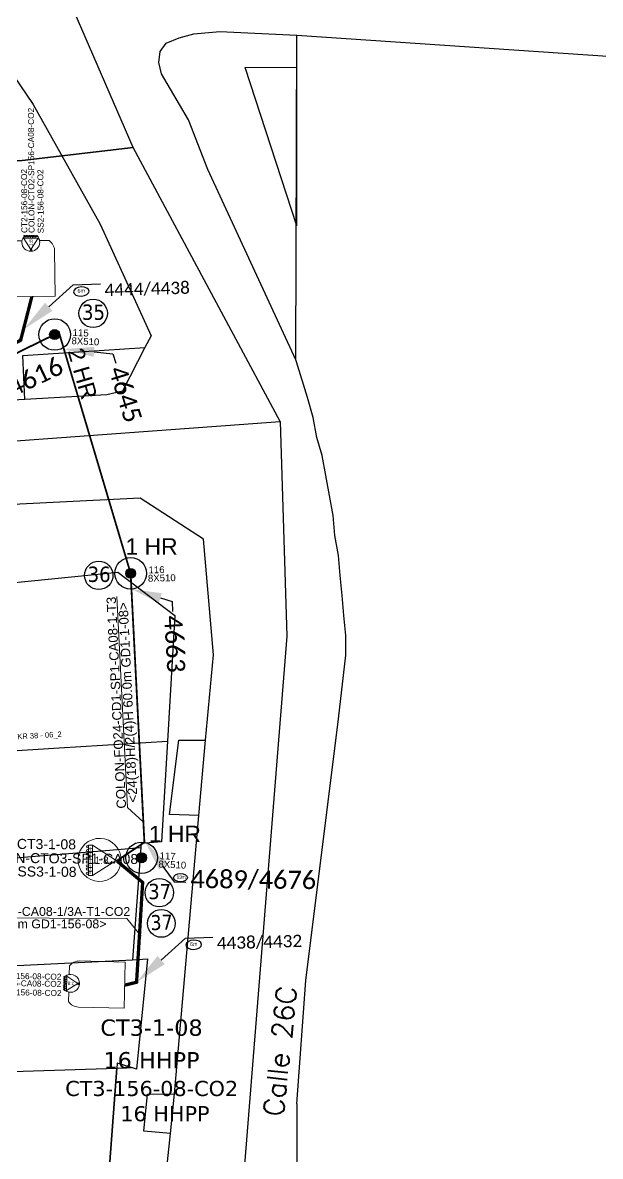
# Model space of a CAD drawing. Header units: millimetres. Extents: x -76.52126 to -76.51707, y 3.41842 to 3.42185.
# Drawn here: x -76.518787 to -76.518501, y 3.419719 to 3.420281 of the extents above; entities that cross this region are included whole.
import ezdxf
from ezdxf import colors
from ezdxf.entities.mleader import LeaderData, LeaderLine
from ezdxf.enums import TextEntityAlignment as Align
from ezdxf.math import Vec2, Vec3

# ---------------------------------------------------------------- set-up
doc = ezdxf.new("R2010")
doc.units = ezdxf.units.MM
doc.linetypes.add('DASHED', pattern=[0.75, 0.5, -0.25])
for name, color, linetype in [('ABSCISA 24H', 3, 'Continuous'), ('ABSCISA 24H - COUBICADO', 3, 'Continuous'), ('CARTOGRAFIA', 252, 'Continuous'), ('COBERTURA CTO', 30, 'Continuous'), ('COBERTURA CTO - COUBICADO', 30, 'Continuous'), ('HERRAJERIA', 30, 'Continuous'), ('PLACAS ZONA ABIERTA', 8, 'Continuous'), ('POSTE EMCALI ENERGIA', 7, 'Continuous'), ('PUNTO CARTERA', 7, 'Continuous'), ('PUNTO CARTERA - COUBICADO', 60, 'Continuous'), ('RESERVA F.O 24', 3, 'Continuous'), ('RESERVA F.O 24 - COUBICADO', 3, 'Continuous'), ('TEXCALLES', 7, 'Continuous')]:
    doc.layers.add(name, color=color, linetype=linetype)
for name, color, linetype, lineweight in [('CB 24 H AER', 3, 'DASHED', 60), ('CB 24 H AER - COUBICADO', 3, 'DASHED', 0), ('CTO POSTE', 10, 'Continuous', 0), ('CTO POSTE - COUBICADO', 10, 'Continuous', 0), ('MARQUILLA F.O 24', 3, 'Continuous', 0), ('MARQUILLA F.O 24 - COUBICADO', 3, 'Continuous', 0)]:
    doc.layers.add(name, color=color, linetype=linetype, lineweight=lineweight)
doc.styles.add('Arial', font='arial.ttf')
doc.styles.add('BOOK', font='BKANT.TTF')
doc.styles.add('Legend', font='calibri.ttf')
doc.styles.add('ROMANS', font='romans.shx', dxfattribs={"height": 1.6})
doc.styles.get("Standard").update_dxf_attribs({"font": 'arial.ttf'})
doc.styles.add('style2', font='verdana.ttf', dxfattribs={"height": 0.1})
doc.styles.add('TAHOMA', font='tahoma.ttf')
doc.styles.add('TXT CTO Y SS', font='arial.ttf', dxfattribs={"height": 0.5})

# ---------------------------------------------------------------- blocks, each defined once
blk = doc.blocks.new('MARQUILLA 24')
at = {"layer": 'MARQUILLA F.O 24', "style": 'Arial'}
for tag, oblique, p in [('IDENTIFICACIONCABLEFIBRA', 8.300879983380582e-09, (-0.1815160179795968, 0.4101931208408545)), ('CAPACIDADFIBRA', 1.383453351877506e-09, (-0.2074468646844706, -0.5398237440824574))]:
    blk.add_attdef(tag, text='', height=0.7, dxfattribs=dict(at, oblique=oblique)).set_placement(p, align=Align.MIDDLE)
blk = doc.blocks.new('PUNTO CARTERA')
blk.add_circle((-5.020778246489499e-07, 5.015703301580743e-07), 1.85590673389413e-05)
at = {"style": 'TAHOMA'}
blk.add_attdef('11', (-1.506643124571383e-05, -8.025511332387936e-06), '', height=2e-05, dxfattribs=at)
blk = doc.blocks.new('POSTE EMCALI ENERGIA')
h = blk.add_hatch(color=0)
h.dxf.hatch_style = 1
edge = h.paths.add_edge_path()
edge.add_arc((0, 0), 0.4317225846467996, 0, 360)
at = {"color": 0}
for radius in [1.37560418800724, 0.4317225846467996]:
    blk.add_circle((0, 0), radius, dxfattribs=at)
for tag, p in [('NODO', (1.750531847689672, -1.245275313217235)), ('CONSEC', (1.750531847689672, -2.745275313217235))]:
    blk.add_attdef(tag, p, '', height=1, dxfattribs=at)
blk = doc.blocks.new('*U28')
at = {"layer": 'CTO POSTE', "lineweight": 0}
h = blk.add_hatch(color=256, dxfattribs=at)
h.dxf.hatch_style = 1
edge = h.paths.add_edge_path()
edge.add_arc((0.8194243900310156, 0.2957694650177002), 0.05471359921872897, 180.124249969341, 540.124249969341, ccw=False)
edge = h.paths.add_edge_path()
edge.add_arc((0.8198398724975458, 0.1041770275826627), 0.05471359921872897, 180.124249969341, 540.124249969341, ccw=False)
edge = h.paths.add_edge_path()
edge.add_arc((0.8202266033817929, -0.0741571229849699), 0.05471359921872897, 180.124249969341, 540.124249969341, ccw=False)
edge = h.paths.add_edge_path()
edge.add_arc((0.8206545738328583, -0.2715081750155997), 0.05471359921872897, 180.124249969341, 540.124249969341, ccw=False)
edge = h.paths.add_edge_path()
edge.add_arc((0.8210814376386719, -0.468348917037107), 0.05471359921872897, 180.124249969341, 540.124249969341, ccw=False)
edge = h.paths.add_edge_path()
edge.add_arc((0.8214892341435696, -0.6563971083447933), 0.05471359921872897, 180.124249969341, 540.124249969341, ccw=False)
edge = h.paths.add_edge_path()
edge.add_arc((0.8218392519580107, -0.8178016719947068), 0.05471359921872897, 180.124249969341, 540.124249969341, ccw=False)
edge = h.paths.add_edge_path()
edge.add_arc((0.8222942754195603, -1.027627744359636), 0.05471359921872897, 180.124249969341, 540.124249969341, ccw=False)
h = blk.add_hatch(color=1, dxfattribs=at)
h.dxf.hatch_style = 1
edge = h.paths.add_edge_path()
edge.add_arc((2.313488400370398, -0.383803837667278), 0.05194566183112925, 180.124249969341, 540.124249969341, ccw=False)
at = {"layer": 'CTO POSTE', "color": 1, "lineweight": 0}
for p, q in [((1.07416124486875, 0.3747210545708043), (0.8739785246081113, 0.3742869434363335)), ((0.8739785246081113, 0.3742869434363335), (0.8772624966671227, -1.140059056553115)), ((0.8743200223138197, 0.2168112781892745), (0.8739785246081113, 0.3742869434363335)), ((1.074502742574458, 0.2172453893237417), (0.8743200223138197, 0.2168112781892745)), ((1.074936538430348, 0.01720805423882361), (0.8747538181697094, 0.01677394310435287)), ((2.264124711128434, -0.3798749818062159), (1.07416124486875, 0.3747210545708043)), ((1.077445216927761, -1.139624945418647), (1.07416124486875, 0.3747210545708043)), ((1.075342645446741, -0.1700610591370421), (0.8751599251861024, -0.1704951702715093)), ((1.075730293741422, -0.3488182574032465), (0.8755475734807834, -0.3492523685377137)), ((1.076145629361717, -0.540342979278291), (0.8759629091010785, -0.540777090412758)), ((2.264124711128434, -0.3798749818062159), (1.077445216927761, -1.139624945418647)), ((1.076570196613716, -0.736124705869569), (0.8763874763530775, -0.736558817004036)), ((1.0769670735123, -0.9191375126349557), (0.8767843532516617, -0.9195716237694227)), ((0.8772624966671227, -1.140059056553115), (1.077445216927761, -1.139624945418647))]:
    blk.add_line(p, q, dxfattribs=at)
for centre in [(0.8194358028951645, 0.295430460572382), (0.8198512853616822, 0.1038380231428867), (0.8202380162459408, -0.0744961274302881), (0.8206659866969823, -0.2718471794498334), (0.8210928505027959, -0.4686879214713407), (0.8215006470076944, -0.656736112779027), (0.8218506648221471, -0.8181406764344827), (0.8223056882836852, -1.02796674879387)]:
    blk.add_circle(centre, 0.05471359921872897, dxfattribs=at)
at = {"layer": 'CTO POSTE', "color": 2, "lineweight": 0, "true_color": 0xf1eb1f}
blk.add_ellipse((1.428732229114385, -0.3551335129265336), major_axis=(-0.572424804231445, 0.9095449614430965), ratio=0.9999999690973763, start_param=4.159629210123316, end_param=10.4428145173029, dxfattribs=at)
at = {"layer": 'CTO POSTE', "lineweight": 0, "attachment_point": 3, "rotation": 0.12424996934098545}
for s, width, heights, insert, char_height in [('\\pxsm0.95;1\\P2\\P3\\P4\\P5\\P6\\P7\\P8', 12.01395749957801, [52.35627762601921], (1.004586661191316, 0.3555203752303114), 0.1174596764261007), ('1:8', 8.215003159624752, [0], (1.882044491956596, -0.195374858175393), 0.3585048917005609)]:
    blk.add_mtext_dynamic_manual_height_columns(s, width=width, gutter_width=4.760265510852324, heights=heights, dxfattribs=dict(at, insert=insert, char_height=char_height))
at = {"layer": 'CTO POSTE', "lineweight": 0, "style": 'TXT CTO Y SS'}
for tag, p in [('CTONAME', (-2.704724795317747, 0.15883039644394)), ('OSPCTONAME', (-4.758238945851474, -0.5457411603159432)), ('SSNAME', (-2.665239241926998, -1.215425124960918))]:
    blk.add_attdef(tag, p, '', height=0.5, dxfattribs=at)
blk = doc.blocks.new('RESERVA 24')
at = {"layer": 'RESERVA F.O 24', "color": 3, "linetype": 'ByBlock', "lineweight": 30}
blk.add_ellipse((0, 0), major_axis=(1.155851281713483, 0.0003712607545550343), ratio=0.5873088644412812, dxfattribs=at)
at = {"layer": 'RESERVA F.O 24', "lineweight": 0, "style": 'BOOK'}
blk.add_attdef('RESERVA', (1.280572414631024, 0.8326158835552633), '', height=0.5725093120969081, rotation=0.03902316826273409, dxfattribs=at)
blk = doc.blocks.new('CTO POSTE 8 - COUBICABLE')
at = {"layer": 'CTO POSTE - COUBICADO', "lineweight": 0}
h = blk.add_hatch(color=1, dxfattribs=at)
h.dxf.hatch_style = 1
edge = h.paths.add_edge_path()
edge.add_arc((-8.158717557664204, 73.49492617518627), 0.6260126671839604, 89.87575003065902, 449.8757500306591)
edge = h.paths.add_edge_path()
edge.add_arc((-5.966588096547639, 73.49017237922453), 0.6260126671839604, 89.87575003065902, 449.8757500306591)
edge = h.paths.add_edge_path()
edge.add_arc((-3.926155026143533, 73.48574754818037), 0.6260126671839604, 89.87575003065902, 449.8757500306591)
edge = h.paths.add_edge_path()
edge.add_arc((-1.668137637090695, 73.48085086933861), 0.6260126671839604, 89.87575003065902, 449.8757500306591)
edge = h.paths.add_edge_path()
edge.add_arc((0.5840409744923818, 73.47596685232566), 0.6260126671839604, 89.87575003065902, 449.8757500306591)
edge = h.paths.add_edge_path()
edge.add_arc((2.735618488688488, 73.47130099627975), 0.6260126671839604, 89.87575003065902, 449.8757500306591)
edge = h.paths.add_edge_path()
edge.add_arc((4.582349517695548, 73.46729622253406), 0.6260126671839604, 89.87575003065902, 449.8757500306591)
edge = h.paths.add_edge_path()
edge.add_arc((6.983101452897245, 73.46209001320312), 0.6260126671839604, 89.87575003065902, 449.8757500306591)
at = {"layer": 'CTO POSTE - COUBICADO', "color": 1, "lineweight": 0}
for p, q in [((-9.06205230186606, 70.5803217586581), (-9.0570853636018, 72.87073804316606)), ((-0.4282449098391226, 56.96520204433182), (-9.06205230186606, 70.5803217586581)), ((8.264531802080455, 70.5427477708945), (-9.06205230186606, 70.5803217586581)), ((-9.0570853636018, 72.87073804316606), (8.26949874033744, 72.83316405539881)), ((-7.255307329891366, 72.86683075333713), (-9.0570853636018, 72.87073804316606)), ((-7.260274268148351, 70.57641446883281), (-7.255307329891366, 72.86683075333713)), ((-4.97152142678533, 70.57145113787556), (-4.966554488528345, 72.86186742237987)), ((-2.828857832733775, 70.56680461232827), (-2.82389089447679, 72.85722089683622)), ((-0.7835844077926595, 70.56236928461658), (-0.7786174695356749, 72.8527855691209)), ((-0.4282449098391226, 56.96520204433182), (8.264531802080455, 70.5427477708945)), ((1.407770277051895, 70.55761716881534), (1.41273721530888, 72.84803345331966)), ((3.6478320276874, 70.55275942811204), (3.652798965944385, 72.84317571262)), ((5.741796543414239, 70.54821851014276), (5.746763481671223, 72.83863479465072)), ((8.26949874033744, 72.83316405539881), (8.264531802080455, 70.5427477708945))]:
    blk.add_line(p, q, dxfattribs=at)
at = {"layer": 'CTO POSTE - COUBICADO', "color": 7}
for points in [[(-9.495094876823714, 71.77974271307176, 0.1505749831499368), (-11.37213292370143, 65.68815879815156, 0.9999999999999999), (10.2740273603049, 65.68815879815156, 0.1369944687090537), (8.70836981440516, 71.29522493271725, 0.1369944687090537)], [(10.094596321258, 67.65075848565175), (21.64616028400633, 67.65075848565175, -0.2348145947978391), (28.04693996674177, 55.47953645577581), (28.04693996674177, 55.47953645577581), (28.04693996674177, 0), (-28.04693996674905, 0), (-28.04693996674905, 55.47953645577581), (-28.04693996674905, 55.47953645577581, -0.2348145947978391), (-21.6461602840136, 67.65075848565175), (-11.19270188465453, 67.65075848565175)], [(0.2045518100858317, 57.95358891829892), (0.2045518100858317, 56.41536051625008, -0.9999999999999999), (-0.9912768725043861, 56.41536051625008), (-0.9912768725043861, 57.85307772033048)]]:
    blk.add_lwpolyline(points, format="xyb", dxfattribs=at)
blk.add_lwpolyline([(0.2045518100858317, 57.08384907217624), (0.2045518100858317, 56.41536051625008, -1), (-0.9912768725043861, 56.41536051625008), (-0.9912768725043861, 57.08384907217624, 2.618033988749876)], format="xyb", close=True, dxfattribs=at)
at = {"layer": 'CTO POSTE - COUBICADO', "color": 1, "lineweight": 0}
for centre in [(-8.15483879479143, 73.49479559343672), (-5.962709333740349, 73.49004179747499), (-3.92227626327076, 73.48561696643083), (-1.664258874356165, 73.48072028758907), (0.5879197372341878, 73.47583627057611), (2.739497251430294, 73.4711704145302), (4.586228280502837, 73.46716564078451), (6.986980215639051, 73.46195943145358)]:
    blk.add_circle(centre, 0.6260126671839604, dxfattribs=at)
at = {"layer": 'CTO POSTE - COUBICADO', "color": 1, "lineweight": 0, "insert": (-8.84236526505265, 71.37636828672476), "char_height": 1.343929962130838, "attachment_point": 1, "rotation": 89.87575003065903}
blk.add_mtext_dynamic_manual_height_columns('\\pxsm0.95;1\\P2\\P3\\P4\\P5\\P6\\P7\\P8', width=137.4592365543209, gutter_width=54.46518875571257, heights=[599.0410696518165], dxfattribs=at)
at = {"layer": 'CTO POSTE - COUBICADO', "color": 7, "lineweight": 0, "insert": (-2.539226752363902, 61.33682190662148), "char_height": 4.101879727465289, "attachment_point": 1, "rotation": 89.87575003065903}
blk.add_mtext_dynamic_manual_height_columns('1:8', width=93.9930129312524, gutter_width=54.46518875571257, heights=[0], dxfattribs=at)
at = {"layer": 'CTO POSTE - COUBICADO', "lineweight": 0, "style": 'TXT CTO Y SS'}
for tag, p in [('OSPCTONAME', (3.313822005606085, 76.53373880984049)), ('CTONAME', (-5.529895403925138, 76.53373880984049)), ('SSNAME', (11.73363488795883, 76.53373880984049))]:
    blk.add_attdef(tag, p, '', height=7.199999999999998, rotation=90, dxfattribs=at)

msp = doc.modelspace()

# ---------------------------------------------------------------- linework, layer by layer
at = {"layer": 'CARTOGRAFIA'}
for points in [[(-76.51896351285762, 3.420305254738762), (-76.51884093184566, 3.420310024798367), (-76.51882995177078, 3.420307144770616), (-76.51882185169455, 3.420299224687026), (-76.51882041168068, 3.420296164681188), (-76.51878216137487, 3.420240004212813), (-76.51874904111395, 3.420180693720452), (-76.51872384089296, 3.420125343269886), (-76.5187269009279, 3.420119493225341)], [(-76.51865211031185, 3.420113463173605), (-76.51869576067332, 3.420207693955147), (-76.51870521074528, 3.420232354154562), (-76.51871862084448, 3.420255214340271), (-76.51871997086931, 3.420260794388581), (-76.5187192508551, 3.420266194429699), (-76.5187163708419, 3.420270334449581), (-76.51870998077578, 3.420273034499244), (-76.51870269073191, 3.420274924501994), (-76.51868973062159, 3.42027618452323), (-76.51865166030842, 3.420274384509524)], [(-76.51865211031185, 3.420113463173605), (-76.51865166030842, 3.420274384509524)], [(-76.51865166030842, 3.420274384509524), (-76.5184707588291, 3.42026214439886), (-76.51828625732236, 3.420245044268652)], [(-76.51865163792758, 3.420179824680075), (-76.5186771621324, 3.420258296319501), (-76.51865163792758, 3.420258386337649)], [(-76.51865163800034, 3.420179824738282), (-76.51867716220517, 3.420258296377709), (-76.51865163800034, 3.420258386366752)], [(-76.51865163792758, 3.420179824680075), (-76.51865163792758, 3.420258386337649)], [(-76.51865163800034, 3.420179824738282), (-76.51865163800034, 3.420258386366752)], [(-76.5187863014093, 3.420093753011882), (-76.5187872914052, 3.420115623201694), (-76.5187269009279, 3.420119493225341)], [(-76.5187269009279, 3.420119493225341), (-76.51873806100997, 3.420097893060868), (-76.51874571108277, 3.420096003029014), (-76.5187863014093, 3.420093753011882)], [(-76.51865184030106, 3.420112383159561), (-76.51865211031185, 3.420113463173605)], [(-76.51862736010884, 3.419966941976439), (-76.51862736010884, 3.419976842080926), (-76.51862826011569, 3.419986742156309), (-76.51862916012254, 3.419996642231693), (-76.5186300601294, 3.420006542307076), (-76.51863096013625, 3.42001644238246), (-76.51863276014996, 3.420026342457843), (-76.51863366017136, 3.420036242562331), (-76.51863546018507, 3.420046142637714), (-76.51863726019877, 3.420056042713098), (-76.51863906021248, 3.420065942788481), (-76.51864176023304, 3.420074942857012), (-76.51864356024674, 3.420084842961499), (-76.51864626025275, 3.420094743036882), (-76.51865184030106, 3.420112383159561)], [(-76.5187863014093, 3.420093753011882), (-76.51892202250968, 3.420086372949866)], [(-76.51869684067282, 3.419924821632433), (-76.51869297063462, 3.419967211972674), (-76.51869783068327, 3.420024452455094), (-76.51872924093408, 3.420044882616478), (-76.51885875200463, 3.420038312572272)], [(-76.51918473031623, 3.419981860425308), (-76.51912619379658, 3.419984091088393), (-76.51912286377996, 3.419984199092708), (-76.5190628782679, 3.419986143112167), (-76.51900588084612, 3.419989167698644), (-76.51893737224822, 3.419992803174521), (-76.51893768725353, 3.419988357127862), (-76.51874027064554, 3.420008112284107), (-76.51871211842303, 3.419986692126825), (-76.51871572744352, 3.419924465605275), (-76.51871863446507, 3.419874488187473), (-76.51872878655053, 3.419873633204245), (-76.51872893055628, 3.419871608159722), (-76.51873305259, 3.419816059715798)], [(-76.51893768732629, 3.419988357156965), (-76.5187402707183, 3.42000811231321), (-76.51871211849578, 3.419986692155929), (-76.51871572753083, 3.419924465634379)], [(-76.51863096013625, 3.419935441736582), (-76.51862736010884, 3.419966941976439)], [(-76.51865166030842, 3.419744640167321), (-76.51864716027416, 3.419805840662432), (-76.51863096013625, 3.419935441736582)], [(-76.5187694220462, 3.419921109206028), (-76.51871572753083, 3.419924465634379)], [(-76.51871572753083, 3.419924465634379), (-76.51871863455239, 3.419874488216577), (-76.51872878663784, 3.419873633233349), (-76.51872893062904, 3.41987160821793)], [(-76.518700170704, 3.419887561337076), (-76.51871475083539, 3.419888011340502), (-76.51871007077938, 3.419924821632433), (-76.51869684067282, 3.419924821632433)], [(-76.518700170704, 3.419887561337076), (-76.51869684067282, 3.419924821632433)], [(-76.51880871637917, 3.419918652930049), (-76.5187694220462, 3.419921109206028)], [(-76.51871223080747, 3.419749500215969), (-76.518700170704, 3.419887561337076)], [(-76.51889956440795, 3.419857846238868), (-76.51874840713066, 3.419870037396889)], [(-76.51874840713066, 3.419870037396889), (-76.51872893062904, 3.41987160821793)], [(-76.51872893062904, 3.41987160821793), (-76.51873305266275, 3.419816059744901)], [(-76.51895876464044, 3.41980492584173), (-76.51873305266275, 3.419816059744901)], [(-76.5187256275189, 3.419816455731619), (-76.51873108156218, 3.419761870275236), (-76.51873355498032, 3.419762622551046), (-76.518740639653, 3.419764777311341), (-76.51874081961654, 3.41976238005793), (-76.51874431166874, 3.419715861892312)], [(-76.51872562760622, 3.419816455760722), (-76.51873108164949, 3.41976187030434), (-76.51873355506763, 3.41976262258015)], [(-76.51873305259, 3.419816059715798), (-76.5187256275189, 3.419816455731619)], [(-76.51873305266275, 3.419816059744901), (-76.51872562760622, 3.419816455760722)], [(-76.51890083211259, 3.419757156764375), (-76.5187408196893, 3.419762380087034)], [(-76.51874431175605, 3.41971586195052), (-76.5187408196893, 3.419762380087034)], [(-76.5187408196893, 3.419762380087034), (-76.51873355506763, 3.41976262258015)], [(-76.51871421081381, 3.41972988004329), (-76.51872735091678, 3.419731140064526), (-76.51872555090307, 3.419749410197822), (-76.51871223080747, 3.419749500215969)], [(-76.51871421081381, 3.41972988004329), (-76.51871223080747, 3.419749500215969)], [(-76.51865166030842, 3.419744640167321), (-76.51865166030842, 3.41971583991892)], [(-76.51871565082769, 3.41971583991892), (-76.51871421081381, 3.41972988004329)]]:
    msp.add_lwpolyline(points, dxfattribs=at)
at = {"layer": 'CB 24 H AER', "ltscale": 3e-05, "const_width": 8.916348428658831e-07}
msp.add_lwpolyline([(-76.51930684236112, 3.420069593833989), (-76.5192929906628, 3.420064664629321), (-76.51912319619983, 3.420071047044817), (-76.51885423719739, 3.420086151080582), (-76.51884698224951, 3.420105374642648), (-76.51883938734824, 3.420092753906029), (-76.51876947053131, 3.420127000066619), (-76.51873396088082, 3.420007560545336), (-76.51872712389519, 3.419874232631213), (-76.5187409188436, 3.419865009242653)], dxfattribs=at)
at = {"layer": 'CB 24 H AER - COUBICADO', "ltscale": 3e-05}
for points, const_width in [([(-76.51884729663917, 3.420105287267861), (-76.51883629889234, 3.420098930755446), (-76.5187884434612, 3.420123106223375), (-76.51878286843211, 3.420144821868384)], 1.629947985712686e-06), ([(-76.51873686885124, 3.41980345337591), (-76.51873101210468, 3.419804881909253), (-76.51872799520916, 3.419854374335789), (-76.51874081980363, 3.419865075461406)], 1.629947985712687e-06)]:
    msp.add_lwpolyline(points, dxfattribs=dict(at, const_width=const_width))
at = {"layer": 'COBERTURA CTO'}
for points in [[(-76.51873269513743, 3.420218688642647), (-76.51884869179241, 3.420485867939906), (-76.51896465153476, 3.420468266953661), (-76.5190733266183, 3.420461016311831), (-76.51905961411939, 3.420641409443645), (-76.51910983456327, 3.420630744336789), (-76.51916943844952, 3.420618079450263), (-76.51922617455892, 3.42060612044804), (-76.51925169374516, 3.420388246140986), (-76.51926002495605, 3.420261851356029), (-76.5192659610137, 3.420228649275284), (-76.51927328208188, 3.420187699798246), (-76.51927308702687, 3.420184727347417), (-76.5192111608514, 3.420185140682745), (-76.51922158848646, 3.420099163561074), (-76.51916362346236, 3.420105162113371), (-76.5191642669626, 3.420112222664441), (-76.51910042894013, 3.42011573651723), (-76.51904002984628, 3.420119061109629), (-76.519031326213, 3.420199005271), (-76.51892037752913, 3.42020318734046), (-76.51878775649601, 3.420212168520605)], [(-76.51880871894281, 3.419918650316843), (-76.51880897232076, 3.42007188746936), (-76.51865991267294, 3.420082898960002), (-76.51873269513743, 3.420218688642647), (-76.51878775640688, 3.420212168526062), (-76.51892037752913, 3.42020318734046), (-76.51897573193781, 3.420201100825919), (-76.519031326213, 3.420199005271), (-76.51904002984628, 3.420119061109629), (-76.51904002984628, 3.420119061109629), (-76.51910042902927, 3.420115736577257), (-76.51911634202332, 3.420052216650559), (-76.51912286668738, 3.419984196559538), (-76.51914260397388, 3.419788705831136), (-76.51908225731603, 3.419786317108786), (-76.51902367498514, 3.419784020198106), (-76.51896190124825, 3.419777649510591), (-76.51895876734596, 3.419804923138484), (-76.51895318337955, 3.419853519296678), (-76.51894668719541, 3.4199100541731)], [(-76.51897700382068, 3.419646720704234), (-76.51897039823524, 3.4197037902735), (-76.5189619012337, 3.419777649508772), (-76.51895876734596, 3.419804923137574), (-76.51895318337955, 3.419853519297588), (-76.51894668719541, 3.4199100541731), (-76.51880871896645, 3.419918650315934), (-76.51880897232076, 3.42007188746936), (-76.51865991267294, 3.420082898960002), (-76.51865662847484, 3.419976383643528), (-76.51868225518336, 3.419654621478342), (-76.51874913287173, 3.419655368797406)]]:
    msp.add_lwpolyline(points, close=True, dxfattribs=at)
at = {"layer": 'MARQUILLA F.O 24'}
msp.add_lwpolyline([(-76.51874079942691, 3.419996108403842), (-76.51873545650754, 3.419891569042146), (-76.51872770597856, 3.419884429378213)], dxfattribs=at)
at = {"layer": 'MARQUILLA F.O 24 - COUBICADO', "color": 3}
msp.add_lwpolyline([(-76.51885101673547, 3.419837008112625), (-76.51873590975835, 3.419836408349387), (-76.51872868537951, 3.419827703393217)], dxfattribs=at)

# ---------------------------------------------------------------- block references
at = {"layer": 'CTO POSTE', "xscale": 9.9225259726062e-06, "yscale": 9.9225259726062e-06, "zscale": 9.9225259726062e-06, "rotation": 359.4965851813677}
msp.add_blockref('*U28', (-76.51876348647228, 3.419869193837803), dxfattribs=at).add_auto_attribs({'CTONAME': 'CT3-1-08', 'OSPCTONAME': 'COLON-CTO3-SP1-CA08', 'SSNAME': 'SS3-1-08'})
at = {"layer": 'CTO POSTE - COUBICADO'}
ref = msp.add_blockref('CTO POSTE 8 - COUBICABLE', (-76.51878286843211, 3.420144821868384), dxfattribs=dict(at, xscale=4.083858198647131e-07, yscale=4.083858198647131e-07, zscale=4.083858198647131e-07, rotation=0.6792294538032324))
ref.add_attrib('SSNAME', 'SS2-156-08-CO2', (-76.51877705215382, 3.420176097990042), dxfattribs={"lineweight": 0, "height": 2.940377903025933e-06, "rotation": 90.28263854956839, "style": 'TXT CTO Y SS'})
ref.add_attrib('OSPCTONAME', 'COLON-CTO2-SP156-CA08-CO2', (-76.51878157400759, 3.420176266441128), dxfattribs={"lineweight": 0, "height": 2.940377903025933e-06, "rotation": 90.28263854956839, "style": 'TXT CTO Y SS'})
ref.add_attrib('CTONAME', 'CT2-156-08-CO2', (-76.51878513478432, 3.420176274279946), dxfattribs={"lineweight": 0, "height": 2.940377903025933e-06, "rotation": 90.28263854956839, "style": 'TXT CTO Y SS'})
ref = msp.add_blockref('CTO POSTE 8 - COUBICABLE', (-76.51873686885124, 3.41980345337591), dxfattribs=dict(at, xscale=-4.083858198647131e-07, yscale=4.083858198647131e-07, zscale=4.083858198647131e-07, rotation=88.59468519816987))
ref.add_attrib('SSNAME', 'SS3-156-08-CO2', (-76.51879991558741, 3.419798592046699), dxfattribs={"lineweight": 0, "height": 2.940377903025934e-06, "rotation": 358.9912761024044, "style": 'TXT CTO Y SS'})
ref.add_attrib('OSPCTONAME', 'COLON-CTO3-SP156-CA08-CO2', (-76.51883039455528, 3.419803650369769), dxfattribs={"lineweight": 0, "height": 2.940377903025934e-06, "rotation": 358.9912761024044, "style": 'TXT CTO Y SS'})
ref.add_attrib('CTONAME', 'CT3-156-08-CO2', (-76.51880000548132, 3.419806676544662), dxfattribs={"lineweight": 0, "height": 2.940377903025934e-06, "rotation": 358.9912761024044, "style": 'TXT CTO Y SS'})
at = {"layer": 'MARQUILLA F.O 24'}
ref = msp.add_blockref('MARQUILLA 24', (-76.51873838723007, 3.419944797840278), dxfattribs=dict(at, xscale=6.649401809119699e-06, yscale=6.649401809119699e-06, zscale=6.649401809119699e-06, rotation=92.81308782811865))
ref.add_attrib('IDENTIFICACIONCABLEFIBRA', 'COLON-FO24-CD1-SP1-CA08-1-T3', dxfattribs={"height": 4.654581266383775e-06, "rotation": 92.81308792514442}).set_placement((-76.51874105224644, 3.419943458459843), align=Align.MIDDLE)
ref.add_attrib('CAPACIDADFIBRA', '<24(18)H/2(4)H 60.0m GD1-1-08>', dxfattribs={"height": 4.654581266383775e-06, "rotation": 92.81308792514442}).set_placement((-76.51873473435268, 3.419943596270258), align=Align.MIDDLE)
at = {"layer": 'MARQUILLA F.O 24 - COUBICADO'}
ref = msp.add_blockref('MARQUILLA 24', (-76.51879314407947, 3.419836271645303), dxfattribs=dict(at, xscale=-6.27339142808938e-06, yscale=6.27339142808938e-06, zscale=6.27339142808938e-06, rotation=359.8507505418559))
ref.add_attrib('CAPACIDADFIBRA', '<24(23)H/1(0)H 6.0m GD1-156-08>', dxfattribs={"height": 4.379847343630563e-06, "rotation": 0.02114471549620411, "style": 'Arial'}).set_placement((-76.51879439173078, 3.419833261466882), align=Align.MIDDLE)
ref.add_attrib('IDENTIFICACIONCABLEFIBRA', 'COLON-FO24-CD1-SP1-CA08-1/3A-T1-CO2', dxfattribs={"height": 4.379847344134303e-06, "rotation": 0.02114471549620411, "style": 'Arial'}).set_placement((-76.5187954998711, 3.419840037392773), align=Align.MIDDLE)
at = {"layer": 'POSTE EMCALI ENERGIA'}
ref = msp.add_blockref('POSTE EMCALI ENERGIA', (-76.51877161765674, 3.420125948376836), dxfattribs=dict(at, xscale=5.681082891849181e-06, yscale=5.681082891849181e-06, zscale=5.681082891849181e-06, rotation=357.331812822702))
ref.add_attrib('NODO', '8X510', (-76.51876333095649, 3.420121191684577), dxfattribs={"height": 3.408649735109509e-06, "rotation": 357.2210420824496})
ref.add_attrib('CONSEC', '115', (-76.51876272635053, 3.420125294399144), dxfattribs={"height": 3.408649735109509e-06, "rotation": 357.2210420824496})
ref = msp.add_blockref('POSTE EMCALI ENERGIA', (-76.51873396088082, 3.420007560545336), dxfattribs=dict(at, xscale=5.681082891849182e-06, yscale=5.681082891849182e-06, zscale=5.681082891849182e-06, rotation=1.449872185465312))
ref.add_attrib('NODO', '8X510', (-76.5187253539884, 3.42000341121702), dxfattribs={"height": 3.408649735109509e-06, "rotation": 1.339101445212843})
ref.add_attrib('CONSEC', '116', (-76.51872504556687, 3.42000754675705), dxfattribs={"height": 3.408649735109509e-06, "rotation": 1.339101445212843})
ref = msp.add_blockref('POSTE EMCALI ENERGIA', (-76.51872853529255, 3.419866586183946), dxfattribs=dict(at, xscale=5.681082891849181e-06, yscale=5.681082891849181e-06, zscale=5.681082891849181e-06, rotation=357.331812822702))
ref.add_attrib('NODO', '8X510', (-76.5187202485923, 3.419861829491687), dxfattribs={"height": 3.408649735109509e-06, "rotation": 357.2210420824496})
ref.add_attrib('CONSEC', '117', (-76.51871964398634, 3.419865932206254), dxfattribs={"height": 3.408649735109509e-06, "rotation": 357.2210420824496})
at = {"layer": 'PUNTO CARTERA', "lineweight": 20}
ref = msp.add_blockref('PUNTO CARTERA', (-76.51875231562836, 3.420136264816477), dxfattribs=dict(at, xscale=0.3794113758997775, yscale=0.3794113758997775, zscale=0.3794113758997775))
ref.add_attrib('11', '35', (-76.51875803200375, 3.420133219846125), dxfattribs={"lineweight": 40, "height": 7.588227517995547e-06, "style": 'TAHOMA'})
ref = msp.add_blockref('PUNTO CARTERA', (-76.51874954525375, 3.42000636514325), dxfattribs=dict(at, xscale=0.3794113758997775, yscale=0.3794113758997775, zscale=0.3794113758997775))
ref.add_attrib('11', '36', (-76.51875526162914, 3.420003320172897), dxfattribs={"lineweight": 40, "height": 7.588227517995547e-06, "style": 'TAHOMA'})
ref = msp.add_blockref('PUNTO CARTERA', (-76.51871955536292, 3.419849128398042), dxfattribs=dict(at, xscale=0.3794113758997775, yscale=0.3794113758997775, zscale=0.3794113758997775))
ref.add_attrib('11', '37', (-76.5187252717383, 3.419846083427689), dxfattribs={"lineweight": 40, "height": 7.588227517995547e-06, "style": 'TAHOMA'})
at = {"layer": 'PUNTO CARTERA - COUBICADO', "lineweight": 20}
ref = msp.add_blockref('PUNTO CARTERA', (-76.51871857323705, 3.419833863917505), dxfattribs=dict(at, xscale=0.370696861473765, yscale=0.370696861473765, zscale=0.370696861473765, rotation=1.86099876748054))
ref.add_attrib('11', '37', (-76.51872405875504, 3.419830709079777), dxfattribs={"layer": '0', "lineweight": 40, "height": 7.413937229475302e-06, "rotation": 1.860997892280634, "style": 'TAHOMA'})
at = {"layer": 'RESERVA F.O 24'}
ref = msp.add_blockref('RESERVA 24', (-76.51870923747262, 3.419856741082685), dxfattribs=dict(at, xscale=2.961594036029856e-06, yscale=2.961594036029856e-06, zscale=2.961594036029856e-06, rotation=0.350875309151341))
ref.add_attrib('RESERVA', '13m', (-76.51871116652538, 3.41985615080073), dxfattribs={"lineweight": 0, "height": 1.695540164277758e-06, "rotation": 0.567289870224281, "style": 'BOOK'})
at = {"layer": 'RESERVA F.O 24 - COUBICADO'}
ref = msp.add_blockref('RESERVA 24', (-76.51875838866934, 3.420147266006548), dxfattribs=dict(at, xscale=-3.36019527748881e-06, yscale=3.360195277488809e-06, zscale=3.360195277488809e-06, rotation=2.56063682324612))
ref.add_attrib('RESERVA', '6m', (-76.51876023012714, 3.420146599521761), dxfattribs={"color": 1, "lineweight": 0, "height": 1.923743086826398e-06, "rotation": 2.39736604425774, "style": 'BOOK'})
ref = msp.add_blockref('RESERVA 24', (-76.51870267928514, 3.419823472388253), dxfattribs=dict(at, xscale=-3.36019527748881e-06, yscale=3.360195277488809e-06, zscale=3.360195277488809e-06, rotation=2.56063682324612))
ref.add_attrib('RESERVA', '6m', (-76.51870452074294, 3.419822805903466), dxfattribs={"color": 1, "lineweight": 0, "height": 1.923743086826398e-06, "rotation": 2.39736604425774, "style": 'BOOK'})

# ---------------------------------------------------------------- texts
at = {"layer": 'COBERTURA CTO', "insert": (-76.51875639848555, 3.419786442729201), "char_height": 8.08010354733235e-06, "attachment_point": 1, "line_spacing_factor": 0.6, "style": 'style2'}
msp.add_mtext_dynamic_manual_height_columns('\\pxqc;CT3-1-08\\P\\P16 HHPP', width=6.557176054262431e-05, gutter_width=0.0006784489986632618, heights=[5.087224229091144e-05], dxfattribs=at)
at = {"layer": 'COBERTURA CTO - COUBICADO', "insert": (-76.51876655452573, 3.419755997940865), "char_height": 7.499999999999995e-06, "width": 8.606980146010591e-05, "attachment_point": 1, "style": 'style2'}
msp.add_mtext('\\pxqc;CT3-156-08-CO2\\P    16 HHPP', dxfattribs=at)
at = {"layer": 'HERRAJERIA', "char_height": 8.112682853479138e-06, "attachment_point": 1}
for s, insert, rotation in [('2 HR', (-76.5187574580712, 3.420120063050928), 286.15567890731694), ('1 HR', (-76.51873652692161, 3.420024879758862), 0.27681970342005024), ('1 HR', (-76.51872496496877, 3.419882394060795), 0.27681970342005024)]:
    msp.add_mtext_dynamic_manual_height_columns(s, width=6.04366652754048e-05, gutter_width=0.001014085356684892, heights=[0], dxfattribs=dict(at, insert=insert, rotation=rotation))
at = {"layer": 'PLACAS ZONA ABIERTA'}
msp.add_text('CL 26 C KR 38 - 06_2', height=2.673283220930894e-06, rotation=3.195214372466708, dxfattribs=at).set_placement((-76.5188047350833, 3.419924503473472))
at = {"layer": 'TEXCALLES', "style": 'ROMANS'}
msp.add_text('Calle 26C', height=1e-05, rotation=83.99600841432716, dxfattribs=at).set_placement((-76.51865833785074, 3.419738006335842))

# ---------------------------------------------------------------- leaders
at = {"layer": 'ABSCISA 24H', "ltscale": 2}
ml = msp.add_multileader_mtext('Standard', dxfattribs=at)
ml.set_content('4645', color=256, style='Legend')
ml.set_leader_properties()
ml.build(insert=Vec2(0, 0))
ml.multileader.update_dxf_attribs({"text_left_attachment_type": 2, "text_right_attachment_type": 2, "dogleg_length": 0.36, "arrow_head_size": 1.5e-05})
ctx = ml.context
ctx.base_point, ctx.char_height, ctx.arrow_head_size, ctx.landing_gap_size, ctx.plane_origin, ctx.plane_x_axis, ctx.plane_y_axis = Vec3(-76.51874129575872, 3.420111722141014), 9e-06, 1.5e-05, 2.326797930947557e-06, Vec3(-76.5187224116282, 3.419647210680116), Vec3(0.2932733735498469, -0.9560286231942494), Vec3(0.9560286231942494, 0.2932733735498469)
ctx.left_attachment, ctx.right_attachment, ctx.text_align_type = 2, 2, 1
notes = []
notes.append((ctx, [(0, (1, 1, 0), (-76.51874274834586, 3.420116457364245), (0.2932733735498468, -0.9560286231942494), 4.953014079732095e-06, [(0, [(-76.51876701550196, 3.420118742381026)], 0, [])])]))
ctx.mtext.insert, ctx.mtext.text_direction, ctx.mtext.rotation, ctx.mtext.alignment, ctx.mtext.flow_direction = Vec3(-76.51873216418738, 3.420097664486151), Vec3(0.2932733735498469, -0.9560286231942494), 5.010037956959496, 2, 5
ml = msp.add_multileader_mtext('Standard', dxfattribs=at)
ml.set_content('4636/4616', color=256, style='Legend')
ml.set_leader_properties()
ml.build(insert=Vec2(0, 0))
ml.multileader.update_dxf_attribs({"text_left_attachment_type": 2, "text_right_attachment_type": 2, "dogleg_length": 0.36, "arrow_head_size": 1.5e-05})
ctx = ml.context
ctx.base_point, ctx.char_height, ctx.arrow_head_size, ctx.landing_gap_size, ctx.plane_origin, ctx.plane_x_axis, ctx.plane_y_axis = Vec3(-76.5188259486121, 3.420082165750026), 9e-06, 1.5e-05, 2.326797930947557e-06, Vec3(-76.5183836829939, 3.420201100722414), Vec3(0.9033075183569621, 0.4289936214907941), Vec3(-0.4289936214907941, 0.9033075183569621)
ctx.left_attachment, ctx.right_attachment, ctx.text_align_type = 2, 2, 1
notes.append((ctx, [(0, (1, 1, 0), (-76.51883194548425, 3.42007931774993), (0.9033075183569621, 0.428993621490794), 6.638793571830512e-06, [(0, [(-76.51883899712575, 3.420092918496797)], 0, [])])]))
ctx.mtext.insert, ctx.mtext.text_direction, ctx.mtext.rotation, ctx.mtext.alignment, ctx.mtext.flow_direction = Vec3(-76.51879841180325, 3.420101953329375), Vec3(0.9033075183569621, 0.4289936214907941), 0.4433783778219712, 2, 5
ml = msp.add_multileader_mtext('Standard', dxfattribs=at)
ml.set_content('4663', color=256, style='Legend')
ml.set_leader_properties()
ml.build(insert=Vec2(0, 0))
ml.multileader.update_dxf_attribs({"text_left_attachment_type": 2, "text_right_attachment_type": 2, "dogleg_length": 0.36, "arrow_head_size": 1.5e-05})
ctx = ml.context
ctx.base_point, ctx.char_height, ctx.arrow_head_size, ctx.landing_gap_size, ctx.plane_origin, ctx.plane_x_axis, ctx.plane_y_axis = Vec3(-76.51871313944547, 3.419988633983936), 9e-06, 1.5e-05, 2.326797930947557e-06, Vec3(-76.51880436126876, 3.419544759663883), Vec3(0.0590009758439065, -0.9982579250121016), Vec3(0.9982579250121016, 0.0590009758439065)
ctx.left_attachment, ctx.right_attachment, ctx.text_align_type = 2, 2, 1
notes.append((ctx, [(0, (1, 1, 0), (-76.51871343167814, 3.419993578369493), (0.05900097584390651, -0.9982579250121018), 4.953014079732095e-06, [(0, [(-76.5187335606616, 3.419999755878697)], 0, [])])]))
ctx.mtext.insert, ctx.mtext.text_direction, ctx.mtext.rotation, ctx.mtext.alignment, ctx.mtext.flow_direction = Vec3(-76.5187075865733, 3.419972830356721), Vec3(0.0590009758439065, -0.9982579250121016), 4.771424241495548, 2, 5
ml = msp.add_multileader_mtext('Standard', dxfattribs=at)
ml.set_content('4689/4676', color=256, style='Legend')
ml.set_leader_properties()
ml.build(insert=Vec2(0, 0))
ml.multileader.update_dxf_attribs({"text_left_attachment_type": 2, "text_right_attachment_type": 2, "dogleg_length": 0.36, "arrow_head_size": 1.5e-05})
ctx = ml.context
ctx.base_point, ctx.char_height, ctx.arrow_head_size, ctx.landing_gap_size, ctx.plane_origin, ctx.plane_x_axis, ctx.plane_y_axis = Vec3(-76.5187065587041, 3.419854560432039), 9e-06, 1.5e-05, 2.326797930947557e-06, Vec3(-76.51826896333434, 3.419767440526709), Vec3(0.9999624058675028, -0.008671035213614092), Vec3(0.008671035213614092, 0.9999624058675028)
ctx.left_attachment, ctx.right_attachment, ctx.text_align_type = 2, 2, 1
notes.append((ctx, [(0, (1, 1, 0), (-76.51871236238044, 3.419854610757813), (0.9999624058675027, -0.00867103521361409), 5.803894544209122e-06, [(0, [(-76.51872673783616, 3.419874490752687)], 0, [])])]))
ctx.mtext.insert, ctx.mtext.text_direction, ctx.mtext.rotation, ctx.mtext.alignment, ctx.mtext.flow_direction = Vec3(-76.51867314445008, 3.419860332066692), Vec3(0.9999624058675028, -0.008671035213614092), 6.274514163304323, 2, 5
at = {"layer": 'ABSCISA 24H - COUBICADO'}
ml = msp.add_multileader_mtext('Standard', dxfattribs=at)
ml.set_content('4444/4438', color=256, style='Legend')
ml.set_leader_properties()
ml.build(insert=Vec2(0, 0))
ml.multileader.update_dxf_attribs({"text_left_attachment_type": 2, "text_right_attachment_type": 2, "dogleg_length": 0.36, "arrow_head_size": 1.641678828187026e-05})
ctx = ml.context
ctx.base_point, ctx.char_height, ctx.arrow_head_size, ctx.landing_gap_size, ctx.plane_origin, ctx.plane_x_axis, ctx.plane_y_axis = Vec3(-76.51874895985642, 3.420151006069101), 6.111660757328989e-06, 1.641678828187026e-05, 2.052098535233783e-06, Vec3(-76.51881931436614, 3.419885550470459), Vec3(0.999565029105604, 0.02949156810197197), Vec3(-2.088522560188023e-15, 7.078681291017762e-14)
ctx.left_attachment, ctx.right_attachment, ctx.text_align_type = 2, 2, 1
notes.append((ctx, [(1, (1, 1, 0), (-76.51876246232854, 3.420150607686741), (0.999565029105604, 0.02949156810197198), 1.35083478574567e-05, [(0, [(-76.51878672148888, 3.420128675527548)], 0, [])])]))
ctx.mtext.insert, ctx.mtext.text_direction, ctx.mtext.rotation, ctx.mtext.width, ctx.mtext.alignment, ctx.mtext.flow_direction = Vec3(-76.51872584903965, 3.420151687939922), Vec3(0.999565029105604, 0.02949156810197197), 0.02949584483733486, 2.719293199518177e-15, 2, 5
ml = msp.add_multileader_mtext('Standard', dxfattribs=at)
ml.set_content('4438/4432', color=256, style='Legend')
ml.set_leader_properties()
ml.build(insert=Vec2(0, 0))
ml.multileader.update_dxf_attribs({"text_left_attachment_type": 2, "text_right_attachment_type": 2, "dogleg_length": 0.36, "arrow_head_size": 1.641678828187026e-05})
ctx = ml.context
ctx.base_point, ctx.char_height, ctx.arrow_head_size, ctx.landing_gap_size, ctx.plane_origin, ctx.plane_x_axis, ctx.plane_y_axis = Vec3(-76.51869325047223, 3.419827212450806), 6.111660757328989e-06, 1.641678828187026e-05, 2.052098535233783e-06, Vec3(-76.51876360498194, 3.419561756852164), Vec3(0.999565029105604, 0.02949156810197197), Vec3(-2.088522560188024e-15, 7.078681291017764e-14)
ctx.left_attachment, ctx.right_attachment, ctx.text_align_type = 2, 2, 1
notes.append((ctx, [(1, (1, 1, 0), (-76.51870675294434, 3.419826814068446), (0.9995650291056041, 0.02949156810197199), 1.350834785745671e-05, [(0, [(-76.51873101210468, 3.419804881909253)], 0, [])])]))
ctx.mtext.insert, ctx.mtext.text_direction, ctx.mtext.rotation, ctx.mtext.width, ctx.mtext.alignment, ctx.mtext.flow_direction = Vec3(-76.51867021014395, 3.419827892241906), Vec3(0.999565029105604, 0.02949156810197197), 0.02949584483733486, 2.719293199518177e-15, 2, 5
for ctx, leaders in notes:
    for number, flags, end, landing, length, lines in leaders:
        leader = LeaderData()
        leader.index, (leader.has_last_leader_line, leader.has_dogleg_vector, leader.attachment_direction) = number, flags
        leader.last_leader_point, leader.dogleg_vector, leader.dogleg_length = Vec3(end), Vec3(landing), length
        for number, points, colour, breaks in lines:
            line = LeaderLine()
            line.index, line.vertices, line.color, line.breaks = number, Vec3.list(points), colors.encode_raw_color(colour), breaks
            leader.lines.append(line)
        ctx.leaders.append(leader)

doc.saveas('drawing.dxf')
